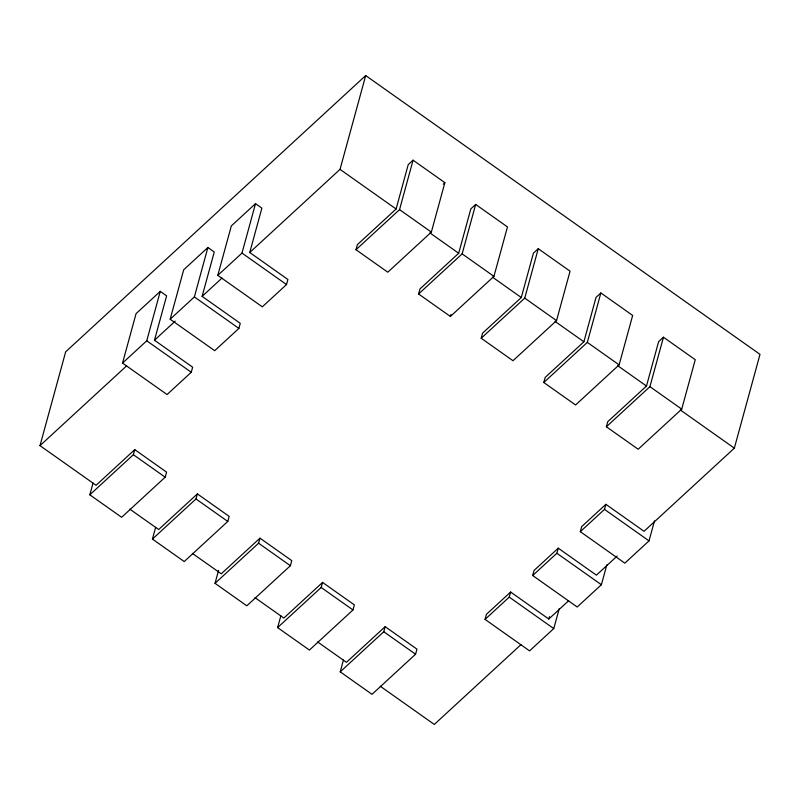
<?xml version="1.0" encoding="UTF-8"?>
<svg xmlns="http://www.w3.org/2000/svg" width="800" height="800" viewBox="0 0 800 800"><rect width="100%" height="100%" fill="white"/><g stroke="black" fill="none" stroke-linecap="round" stroke-linejoin="round"><path stroke-width="1.2" d="M93.05 483.04L89.83 494.81L121.63 517.29L165.19 477.19L166.57 472.12L134.77 449.63L96.06 485.28L40 445.64L65.66 351.84L365.7 75.56L760 354.36L734.34 448.16L644.05 531.3L605.89 504.32L581.7 526.6L580.31 531.67L624.83 563.15L649.02 540.87L654.5 520.86M122.54 363.08L136.07 313.64L160.26 291.36L166.62 295.86L154.48 340.22L192.64 367.2L191.26 372.27L167.06 394.55L122.54 363.08L146.74 340.8L160.26 291.36M170.17 319.22L183.7 269.78L207.89 247.5L214.25 252L202.12 296.36L240.27 323.34L238.89 328.41L214.69 350.69L170.17 319.22L194.37 296.94L207.89 247.5M89.83 494.81L133.39 454.7L134.77 449.63M217.8 275.36L231.33 225.92L255.52 203.64L261.88 208.14L249.75 252.5L287.9 279.48L286.52 284.55L262.32 306.83L217.8 275.36L242 253.08L255.52 203.64M129.85 509.17L158.66 529.54L197.37 493.89L229.17 516.38L227.78 521.45L184.23 561.55L152.43 539.07L155.65 527.3M152.43 539.07L195.98 498.96L197.37 493.89M192.44 553.43L221.25 573.8L259.97 538.15L291.77 560.63L290.38 565.71L246.82 605.81L215.03 583.33L218.57 570.38M249.75 252.5L340.03 169.36L365.7 75.56M215.03 583.33L258.58 543.22L259.97 538.15M355.99 249.72L357.38 244.65L396.1 209L408.23 164.63L413.07 160.18L444.87 182.66L431.35 232.1L387.79 272.2L355.99 249.72L399.55 209.62L413.07 160.18M255.04 597.69L283.85 618.06L322.56 582.41L354.36 604.89L352.97 609.96L309.42 650.07L277.62 627.59L280.84 615.82M277.62 627.59L321.18 587.48L322.56 582.41M418.59 293.98L419.98 288.91L458.69 253.26L470.83 208.89L475.67 204.44L507.47 226.92L493.94 276.36L450.39 316.46L418.59 293.98L462.14 253.87L475.67 204.44M317.63 641.95L346.44 662.32L385.16 626.67L416.96 649.15L415.57 654.22L372.02 694.33L340.22 671.85L343.44 660.07M450.39 316.46L450.94 314.44M340.22 671.85L383.77 631.74L385.16 626.67M481.19 338.24L482.57 333.17L521.29 297.52L533.42 253.15L538.26 248.7L570.06 271.18L556.54 320.62L512.98 360.72L481.19 338.24L524.74 298.13L538.26 248.7M543.78 382.5L545.17 377.43L583.88 341.78L596.02 297.41L600.86 292.96L632.66 315.44L619.13 364.88L575.58 404.98L543.78 382.5L587.33 342.39L600.86 292.96M559.24 608.58L553.76 628.59L529.56 650.87L485.05 619.39L486.43 614.32L510.63 592.04L548.79 619.02L568.62 600.76M485.05 619.39L509.24 597.11L510.63 592.04M606.87 564.72L601.39 584.73L577.2 607.01L532.68 575.53L534.06 570.46L558.26 548.18L596.42 575.16L617.15 556.07M532.68 575.53L556.87 553.25L558.26 548.18M548.79 619.02L549.44 616.62M606.38 426.76L607.76 421.69L646.48 386.04L658.62 341.67L663.46 337.22L695.25 359.7L681.73 409.14L638.18 449.24L606.38 426.76L649.93 386.65L663.46 337.22M580.31 531.67L604.5 509.39L605.89 504.32M40 445.64L126.64 365.86M154.48 340.22L175.22 321.13M202.12 296.36L221.94 278.1M443.26 184.15L444.87 182.66M520.94 644.66L434.3 724.44L380.28 686.24M399.55 209.62L431.35 232.1M462.14 253.87L493.94 276.36M524.74 298.13L556.54 320.62M587.33 342.39L619.13 364.88M649.93 386.65L681.73 409.14M340.03 169.36L396.1 209M429.88 232.89L458.69 253.26M492.48 277.15L521.29 297.52M555.07 321.41L583.88 341.78M617.67 365.67L646.48 386.04M680.32 409.96L734.34 448.16M242 253.08L286.52 284.55M604.5 509.39L649.02 540.87M194.37 296.94L238.89 328.41M556.87 553.25L601.39 584.73M146.74 340.8L191.26 372.27M509.24 597.11L553.76 628.59M133.39 454.7L165.19 477.19M195.98 498.96L227.78 521.45M258.58 543.22L290.38 565.71M321.18 587.48L352.97 609.96M383.77 631.74L415.57 654.22"/></g></svg>
